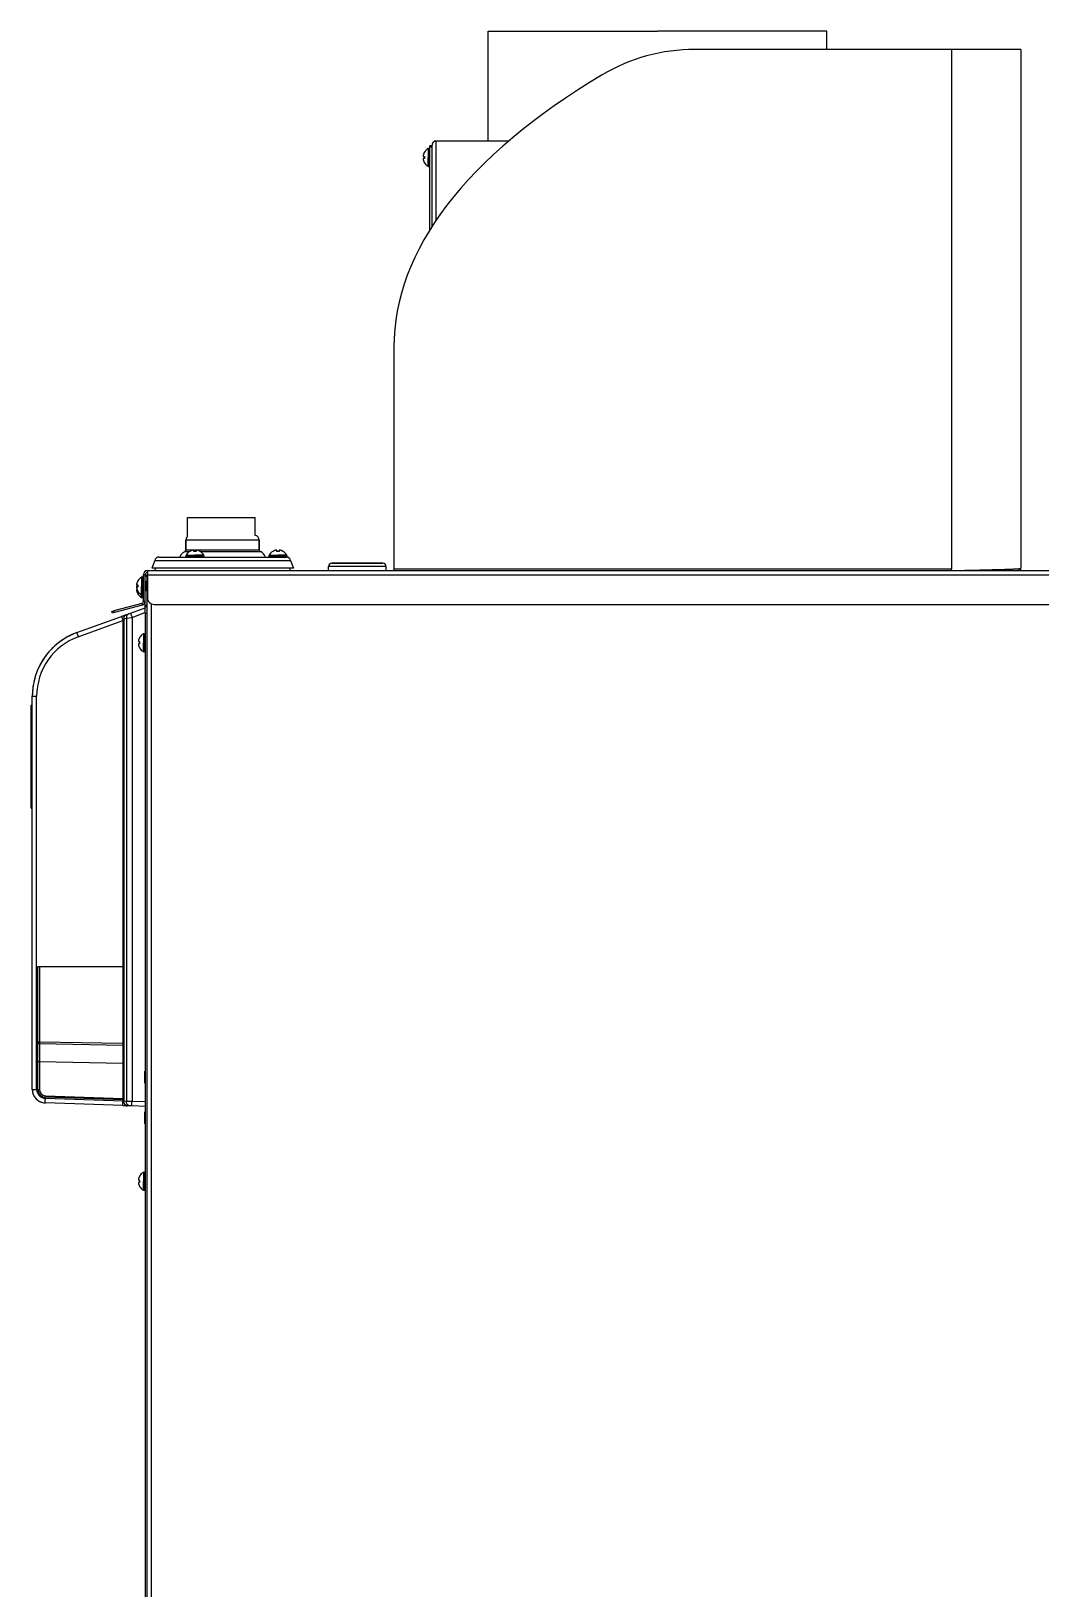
# Model space of a CAD drawing. Header units: millimetres. Extents: x -1584 to 3730, y -1918 to 2655.
# Drawn here: x 1519 to 1966, y 534 to 1224 of the extents above; entities that cross this region are included whole.
import ezdxf

# ---------------------------------------------------------------- set-up
doc = ezdxf.new("R2010")
doc.units = ezdxf.units.MM
doc.header["$LTSCALE"] = 65.395
doc.layers.get('0').update_dxf_attribs({"linetype": 'CONTINUOUS'})
doc.layers.add('ASSI', color=7, linetype='CONTINUOUS')
doc.layers.add('GEOM', color=7, linetype='CONTINUOUS')

msp = doc.modelspace()

# ---------------------------------------------------------------- linework, layer by layer
at = {"linetype": 'Continuous'}
for p, q in [((1692.58, 1168.65), (1693.13, 1168.65)), ((1693.13, 1167.65), (1692.58, 1167.65)), ((1693.1, 1170.45), (1693.13, 1170.45)), ((1693.13, 1165.85), (1693.1, 1165.85)), ((1618.13, 1000.58), (1618.13, 1008.55)), ((1589.18, 993.49), (1589.18, 993.53)), ((1590.98, 993.49), (1590.98, 994.05)), ((1591.98, 994.05), (1591.98, 993.49)), ((1593.78, 993.53), (1593.78, 993.49)), ((1625.93, 993.49), (1625.93, 993.53)), ((1627.73, 993.49), (1627.73, 994.05)), ((1628.73, 994.05), (1628.73, 993.49)), ((1630.53, 993.53), (1630.53, 993.49)), ((1566.15, 980.5), (1566.18, 980.5)), ((1565.63, 978.7), (1566.18, 978.7)), ((1566.18, 977.7), (1565.63, 977.7)), ((1565.85, 976.55), (1565.63, 976.55)), ((1566.18, 975.9), (1566.15, 975.9)), ((1566.18, 974.75), (1566.15, 974.75)), ((1566.43, 953.55), (1566.98, 953.55)), ((1566.95, 955.35), (1566.98, 955.35)), ((1566.98, 952.55), (1566.43, 952.55)), ((1566.98, 950.75), (1566.95, 950.75)), ((1569.28, 763.09), (1569.43, 763.18)), ((1569.28, 757.89), (1569.28, 763.09)), ((1569.28, 757.89), (1569.43, 757.8)), ((1569.28, 745.09), (1569.43, 745.18)), ((1569.28, 739.89), (1569.28, 745.09)), ((1569.28, 739.89), (1569.43, 739.8)), ((1566.43, 714.85), (1566.98, 714.85)), ((1566.98, 713.85), (1566.43, 713.85)), ((1566.95, 716.65), (1566.98, 716.65)), ((1566.98, 712.05), (1566.95, 712.05))]:
    msp.add_line(p, q, dxfattribs=at)
for centre, radius, start, end in [((1694.55, 1168.9), 1.98, 174.86274, 175.71439), ((1694.54, 1168.9), 1.97, 175.71404, 176.97664), ((1694.53, 1168.9), 1.96, 176.97715, 178.00366), ((1694.52, 1168.9), 1.95, 178.00369, 179.07382), ((1694.52, 1168.9), 1.95, 179.07411, 180.19949), ((1694.52, 1168.9), 1.95, 180.19954, 181.15407), ((1694.52, 1168.9), 1.95, 181.15446, 182.37669), ((1694.53, 1168.9), 1.96, 182.37652, 183.21587), ((1694.54, 1168.9), 1.97, 183.21665, 184.6016), ((1694.55, 1168.9), 1.98, 184.6009, 185.25576), ((1694.55, 1167.4), 1.98, 174.74422, 175.39912), ((1694.54, 1167.4), 1.97, 175.39843, 176.78331), ((1694.53, 1167.4), 1.96, 176.78409, 177.62352), ((1694.52, 1167.4), 1.96, 177.62337, 178.84548), ((1694.52, 1167.4), 1.95, 178.84587, 179.80052), ((1694.52, 1167.4), 1.95, 179.80058, 180.92582), ((1694.52, 1167.4), 1.95, 180.92611, 181.99638), ((1694.53, 1167.4), 1.96, 181.99641, 183.02279), ((1694.54, 1167.4), 1.97, 183.0233, 184.28602), ((1694.55, 1167.4), 1.98, 184.28565, 185.13722), ((1697.08, 1168), 4.64, 163.60363, 165.68242), ((1694.57, 1168.9), 2.01, 172.72561, 174.85983), ((1694.57, 1168.9), 2.01, 185.2585, 187.27409), ((1694.57, 1167.4), 2.01, 172.72591, 174.7415), ((1694.57, 1167.4), 2.01, 185.14015, 187.27441), ((1697.08, 1168.3), 4.64, 194.31758, 196.39637), ((1697.11, 1167.99), 4.67, 162.62279, 163.60512), ((1697.11, 1168.31), 4.67, 196.39488, 197.37721), ((1697.12, 1167.99), 4.68, 161.53495, 162.62273), ((1697.12, 1168.31), 4.68, 197.37727, 198.46505), ((1697.14, 1167.98), 4.7, 159.48126, 161.53441), ((1697.15, 1167.98), 4.72, 158.99775, 159.4819), ((1697.16, 1167.98), 4.72, 157.45244, 158.99746), ((1697.17, 1167.97), 4.73, 156.68262, 157.45262), ((1697.17, 1167.97), 4.73, 155.4278, 156.68253), ((1697.17, 1167.97), 4.74, 154.45979, 155.42782), ((1697.18, 1167.97), 4.74, 153.3188, 154.45978), ((1697.18, 1167.97), 4.75, 151.99259, 153.31875), ((1697.18, 1167.97), 4.75, 151.03163, 151.99262), ((1697.19, 1167.96), 4.75, 148.46592, 151.0313), ((1696.89, 1168.15), 3.79, 172.40134, 179.99114), ((1696.89, 1168.15), 3.79, 180.00886, 187.59866), ((1697.14, 1168.32), 4.7, 198.46559, 200.51874), ((1697.15, 1168.32), 4.72, 200.5181, 201.00225), ((1697.16, 1168.32), 4.72, 201.00254, 202.54756), ((1697.17, 1168.33), 4.73, 202.54738, 203.31738), ((1697.17, 1168.33), 4.73, 203.31747, 204.5722), ((1697.17, 1168.33), 4.74, 204.57218, 205.5402), ((1697.18, 1168.33), 4.74, 205.54022, 206.6812), ((1697.18, 1168.33), 4.75, 206.68125, 208.00741), ((1697.18, 1168.33), 4.75, 208.00738, 208.96837), ((1697.19, 1168.34), 4.75, 208.9687, 211.53408), ((1591.67, 989.44), 4.75, 118.9687, 121.53408), ((1591.66, 989.45), 4.75, 118.00738, 118.96837), ((1591.66, 989.45), 4.75, 116.68125, 118.00741), ((1591.66, 989.45), 4.74, 115.54022, 116.6812), ((1591.66, 989.46), 4.74, 114.57218, 115.5402), ((1591.66, 989.46), 4.73, 113.31747, 114.5722), ((1591.66, 989.46), 4.73, 112.54738, 113.31738), ((1591.65, 989.47), 4.72, 111.00254, 112.54756), ((1591.65, 989.48), 4.72, 110.5181, 111.00225), ((1591.65, 989.49), 4.7, 108.46559, 110.51874), ((1591.64, 989.51), 4.68, 107.37727, 108.46505), ((1591.64, 989.52), 4.67, 106.39488, 107.37721), ((1591.63, 989.55), 4.64, 104.31758, 106.39637), ((1590.73, 992.06), 2.01, 95.14015, 97.27441), ((1590.73, 992.08), 1.98, 94.28565, 95.13722), ((1590.73, 992.09), 1.97, 93.0233, 94.28602), ((1590.73, 992.1), 1.96, 91.99641, 93.02279), ((1590.73, 992.11), 1.95, 90.92611, 91.99638), ((1590.73, 992.11), 1.95, 89.80058, 90.92582), ((1590.73, 992.11), 1.95, 88.84587, 89.80052), ((1590.73, 992.11), 1.96, 87.62337, 88.84548), ((1590.73, 992.1), 1.96, 86.78409, 87.62352), ((1590.73, 992.09), 1.97, 85.39843, 86.78331), ((1590.73, 992.08), 1.98, 84.74422, 85.39912), ((1590.73, 992.06), 2.01, 82.72591, 84.7415), ((1591.48, 989.74), 3.79, 90.00886, 97.59866), ((1591.48, 989.74), 3.79, 82.40134, 89.99114), ((1592.23, 992.06), 2.01, 95.2585, 97.27409), ((1592.23, 992.08), 1.98, 94.6009, 95.25576), ((1592.23, 992.09), 1.97, 93.21665, 94.6016), ((1592.23, 992.1), 1.96, 92.37652, 93.21587), ((1592.23, 992.11), 1.95, 91.15446, 92.37669), ((1592.23, 992.11), 1.95, 90.19954, 91.15407), ((1592.23, 992.11), 1.95, 89.07411, 90.19949), ((1592.23, 992.11), 1.95, 88.00369, 89.07382), ((1592.23, 992.1), 1.96, 86.97715, 88.00366), ((1592.23, 992.09), 1.97, 85.71404, 86.97664), ((1592.23, 992.08), 1.98, 84.86274, 85.71439), ((1592.23, 992.06), 2.01, 82.72561, 84.85983), ((1591.33, 989.55), 4.64, 73.60363, 75.68242), ((1591.32, 989.52), 4.67, 72.62279, 73.60512), ((1591.32, 989.51), 4.68, 71.53495, 72.62273), ((1591.31, 989.49), 4.7, 69.48126, 71.53441), ((1591.31, 989.48), 4.72, 68.99775, 69.4819), ((1591.31, 989.47), 4.72, 67.45244, 68.99746), ((1591.3, 989.46), 4.73, 66.68262, 67.45262), ((1591.3, 989.46), 4.73, 65.4278, 66.68253), ((1591.3, 989.46), 4.74, 64.45979, 65.42782), ((1591.3, 989.45), 4.74, 63.3188, 64.45978), ((1591.3, 989.45), 4.75, 61.99259, 63.31875), ((1591.3, 989.45), 4.75, 61.03163, 61.99262), ((1591.29, 989.44), 4.75, 58.46592, 61.0313), ((1628.42, 989.44), 4.75, 118.9687, 121.53408), ((1628.41, 989.45), 4.75, 118.00738, 118.96837), ((1628.41, 989.45), 4.75, 116.68125, 118.00741), ((1628.41, 989.45), 4.74, 115.54022, 116.6812), ((1628.41, 989.46), 4.74, 114.57218, 115.5402), ((1628.41, 989.46), 4.73, 113.31747, 114.5722), ((1628.41, 989.46), 4.73, 112.54738, 113.31738), ((1628.4, 989.47), 4.72, 111.00254, 112.54756), ((1628.4, 989.48), 4.72, 110.5181, 111.00225), ((1628.4, 989.49), 4.7, 108.46559, 110.51874), ((1628.39, 989.51), 4.68, 107.37727, 108.46505), ((1628.39, 989.52), 4.67, 106.39488, 107.37721), ((1628.38, 989.55), 4.64, 104.31758, 106.39637), ((1627.48, 992.06), 2.01, 95.14015, 97.27441), ((1627.48, 992.08), 1.98, 94.28565, 95.13722), ((1627.48, 992.09), 1.97, 93.0233, 94.28602), ((1627.48, 992.1), 1.96, 91.99641, 93.02279), ((1627.48, 992.11), 1.95, 90.92611, 91.99638), ((1627.48, 992.11), 1.95, 89.80058, 90.92582), ((1627.48, 992.11), 1.95, 88.84587, 89.80052), ((1627.48, 992.11), 1.96, 87.62337, 88.84548), ((1627.48, 992.1), 1.96, 86.78409, 87.62352), ((1627.48, 992.09), 1.97, 85.39843, 86.78331), ((1627.48, 992.08), 1.98, 84.74422, 85.39912), ((1627.48, 992.06), 2.01, 82.72591, 84.7415), ((1628.23, 989.74), 3.79, 90.00886, 97.59866), ((1628.23, 989.74), 3.79, 82.40134, 89.99114), ((1628.98, 992.06), 2.01, 95.2585, 97.27409), ((1628.98, 992.08), 1.98, 94.6009, 95.25576), ((1628.98, 992.09), 1.97, 93.21665, 94.6016), ((1628.98, 992.1), 1.96, 92.37652, 93.21587), ((1628.98, 992.11), 1.95, 91.15446, 92.37669), ((1628.98, 992.11), 1.95, 90.19954, 91.15407), ((1628.98, 992.11), 1.95, 89.07411, 90.19949), ((1628.98, 992.11), 1.95, 88.00369, 89.07382), ((1628.98, 992.1), 1.96, 86.97715, 88.00366), ((1628.98, 992.09), 1.97, 85.71404, 86.97664), ((1628.98, 992.08), 1.98, 84.86274, 85.71439), ((1628.98, 992.06), 2.01, 82.72561, 84.85983), ((1628.08, 989.55), 4.64, 73.60363, 75.68242), ((1628.07, 989.52), 4.67, 72.62279, 73.60512), ((1628.07, 989.51), 4.68, 71.53495, 72.62273), ((1628.06, 989.49), 4.7, 69.48126, 71.53441), ((1628.06, 989.48), 4.72, 68.99775, 69.4819), ((1628.06, 989.47), 4.72, 67.45244, 68.99746), ((1628.05, 989.46), 4.73, 66.68262, 67.45262), ((1628.05, 989.46), 4.73, 65.4278, 66.68253), ((1628.05, 989.46), 4.74, 64.45979, 65.42782), ((1628.05, 989.45), 4.74, 63.3188, 64.45978), ((1628.05, 989.45), 4.75, 61.99259, 63.31875), ((1628.05, 989.45), 4.75, 61.03163, 61.99262), ((1628.04, 989.44), 4.75, 58.46592, 61.0313), ((1570.24, 978.01), 4.75, 148.46592, 151.0313), ((1567.6, 978.95), 1.98, 174.86274, 175.71439), ((1567.59, 978.95), 1.97, 175.71404, 176.97664), ((1567.58, 978.95), 1.96, 176.97715, 178.00366), ((1567.57, 978.95), 1.95, 178.00369, 179.07382), ((1567.57, 978.95), 1.95, 179.07411, 180.19949), ((1567.57, 978.95), 1.95, 180.19954, 181.15407), ((1567.57, 978.95), 1.95, 181.15446, 182.37669), ((1567.58, 978.95), 1.96, 182.37652, 183.21587), ((1567.59, 978.95), 1.97, 183.21665, 184.6016), ((1567.6, 978.95), 1.98, 184.6009, 185.25576), ((1567.6, 977.8), 1.98, 174.86274, 175.71439), ((1567.59, 977.8), 1.97, 175.71404, 176.97664), ((1567.58, 977.8), 1.96, 176.97715, 178.00366), ((1567.57, 977.8), 1.95, 178.00369, 179.07382), ((1567.57, 977.8), 1.95, 179.07411, 180.19949), ((1567.57, 977.8), 1.95, 180.19954, 181.15407), ((1567.57, 977.8), 1.95, 181.15446, 182.37669), ((1567.58, 977.8), 1.96, 182.37656, 183.28469), ((1567.59, 977.8), 1.97, 183.28534, 184.60151), ((1567.6, 977.8), 1.98, 184.60081, 185.11545), ((1567.6, 977.45), 1.98, 174.74422, 175.39912), ((1567.59, 977.45), 1.97, 175.39843, 176.78331), ((1567.58, 977.45), 1.96, 176.78409, 177.62352), ((1567.57, 977.45), 1.96, 177.62337, 178.84548), ((1567.57, 977.45), 1.95, 178.84587, 179.80052), ((1567.57, 977.45), 1.95, 179.80058, 180.92582), ((1567.57, 977.45), 1.95, 180.92611, 181.99638), ((1567.58, 977.45), 1.96, 181.99641, 183.02279), ((1567.59, 977.45), 1.97, 183.0233, 184.28602), ((1567.6, 977.45), 1.98, 184.28565, 185.13722), ((1567.6, 976.3), 1.98, 174.74422, 175.39912), ((1567.59, 976.3), 1.97, 175.39843, 176.78331), ((1567.58, 976.3), 1.96, 176.78409, 177.62352), ((1567.57, 976.3), 1.96, 177.62337, 178.84548), ((1567.57, 976.3), 1.95, 178.84587, 179.80052), ((1567.57, 976.3), 1.95, 179.80058, 180.92582), ((1567.57, 976.3), 1.95, 180.92611, 181.99638), ((1567.58, 976.3), 1.96, 181.99641, 183.02279), ((1567.59, 976.3), 1.97, 183.0233, 184.28602), ((1567.6, 976.3), 1.98, 184.28565, 185.13722), ((1570.13, 978.05), 4.64, 163.60363, 165.68242), ((1567.62, 978.95), 2.01, 172.72561, 174.85983), ((1567.62, 978.95), 2.01, 185.2585, 187.27409), ((1570.13, 976.9), 4.64, 163.60363, 165.68242), ((1567.62, 977.8), 2.01, 172.72561, 174.85983), ((1567.62, 977.45), 2.01, 172.72591, 174.7415), ((1567.62, 977.45), 2.01, 185.14015, 187.27441), ((1570.13, 978.35), 4.64, 194.31758, 196.39637), ((1567.62, 976.3), 2.01, 172.72591, 174.7415), ((1567.62, 976.3), 2.01, 185.14015, 187.27441), ((1570.13, 977.2), 4.64, 194.31758, 196.39637), ((1570.16, 978.04), 4.67, 162.62279, 163.60512), ((1570.16, 976.89), 4.67, 162.62279, 163.60512), ((1570.16, 978.36), 4.67, 196.39488, 197.37721), ((1570.16, 977.21), 4.67, 196.39488, 197.37721), ((1570.17, 978.04), 4.68, 161.53495, 162.62273), ((1570.17, 976.89), 4.68, 161.53495, 162.62273), ((1570.17, 978.36), 4.68, 197.37727, 198.46505), ((1570.17, 977.21), 4.68, 197.37727, 198.46505), ((1570.19, 978.03), 4.7, 159.48126, 161.53441), ((1570.19, 976.88), 4.7, 159.48126, 161.53441), ((1570.19, 978.37), 4.7, 198.46559, 200.51874), ((1570.19, 977.22), 4.7, 198.46559, 200.51874), ((1570.2, 978.03), 4.72, 158.99775, 159.4819), ((1570.2, 976.88), 4.72, 158.99775, 159.4819), ((1570.2, 978.37), 4.72, 200.5181, 201.00225), ((1570.2, 977.22), 4.72, 200.5181, 201.00225), ((1570.21, 978.03), 4.72, 157.45244, 158.99746), ((1570.21, 976.88), 4.72, 157.45244, 158.99746), ((1570.21, 978.37), 4.72, 201.00254, 202.54756), ((1570.21, 977.22), 4.72, 201.00254, 202.54756), ((1570.22, 978.02), 4.73, 156.68262, 157.45262), ((1570.21, 976.87), 4.73, 157.29185, 157.45269), ((1570.22, 978.38), 4.73, 202.54738, 203.31738), ((1570.22, 977.23), 4.73, 202.54738, 203.31738), ((1570.22, 978.02), 4.73, 155.4278, 156.68253), ((1570.22, 978.38), 4.73, 203.31747, 204.5722), ((1570.22, 977.23), 4.73, 203.31747, 204.5722), ((1570.22, 978.02), 4.74, 154.45979, 155.42782), ((1570.22, 978.38), 4.74, 204.57218, 205.5402), ((1570.22, 977.23), 4.74, 204.57218, 205.5402), ((1570.23, 978.02), 4.74, 153.3188, 154.45978), ((1570.23, 978.38), 4.74, 205.54022, 206.6812), ((1570.23, 977.23), 4.74, 205.54022, 206.6812), ((1570.23, 978.02), 4.75, 151.99259, 153.31875), ((1570.23, 978.38), 4.75, 206.68125, 208.00741), ((1570.23, 977.23), 4.75, 206.68125, 208.00741), ((1570.23, 978.02), 4.75, 151.03163, 151.99262), ((1570.23, 978.38), 4.75, 208.00738, 208.96837), ((1570.23, 977.23), 4.75, 208.00738, 208.96837), ((1570.24, 978.39), 4.75, 208.9687, 211.53408), ((1570.24, 977.24), 4.75, 208.9687, 211.53408), ((1569.94, 978.2), 3.79, 172.40134, 179.99114), ((1569.94, 978.2), 3.79, 180.00886, 187.59866), ((1568.4, 953.8), 1.98, 174.86274, 175.71439), ((1568.39, 953.8), 1.97, 175.71404, 176.97664), ((1568.38, 953.8), 1.96, 176.97715, 178.00366), ((1568.37, 953.8), 1.95, 178.00369, 179.07382), ((1568.37, 953.8), 1.95, 179.07411, 180.19949), ((1568.37, 953.8), 1.95, 180.19954, 181.15407), ((1568.37, 953.8), 1.95, 181.15446, 182.37669), ((1568.38, 953.8), 1.96, 182.37652, 183.21587), ((1568.39, 953.8), 1.97, 183.21665, 184.6016), ((1568.4, 953.8), 1.98, 184.6009, 185.25576), ((1570.93, 952.9), 4.64, 163.60363, 165.68242), ((1568.42, 953.8), 2.01, 172.72561, 174.85983), ((1568.42, 953.8), 2.01, 185.2585, 187.27409), ((1570.96, 952.89), 4.67, 162.62279, 163.60512), ((1570.97, 952.89), 4.68, 161.53495, 162.62273), ((1570.99, 952.88), 4.7, 159.48126, 161.53441), ((1571, 952.88), 4.72, 158.99775, 159.4819), ((1571.01, 952.88), 4.72, 157.45244, 158.99746), ((1571.02, 952.87), 4.73, 156.68262, 157.45262), ((1571.02, 952.87), 4.73, 155.4278, 156.68253), ((1571.02, 952.87), 4.74, 154.45979, 155.42782), ((1571.03, 952.87), 4.74, 153.3188, 154.45978), ((1571.03, 952.87), 4.75, 151.99259, 153.31875), ((1571.03, 952.87), 4.75, 151.03163, 151.99262), ((1571.04, 952.86), 4.75, 148.46592, 151.0313), ((1570.74, 953.05), 3.79, 172.40134, 179.99114), ((1570.74, 953.05), 3.79, 180.00886, 187.59866), ((1568.4, 952.3), 1.98, 174.74422, 175.39912), ((1568.39, 952.3), 1.97, 175.39843, 176.78331), ((1568.38, 952.3), 1.96, 176.78409, 177.62352), ((1568.37, 952.3), 1.96, 177.62337, 178.84548), ((1568.37, 952.3), 1.95, 178.84587, 179.80052), ((1568.37, 952.3), 1.95, 179.80058, 180.92582), ((1568.37, 952.3), 1.95, 180.92611, 181.99638), ((1568.38, 952.3), 1.96, 181.99641, 183.02279), ((1568.39, 952.3), 1.97, 183.0233, 184.28602), ((1568.4, 952.3), 1.98, 184.28565, 185.13722), ((1568.42, 952.3), 2.01, 172.72591, 174.7415), ((1568.42, 952.3), 2.01, 185.14015, 187.27441), ((1570.93, 953.2), 4.64, 194.31758, 196.39637), ((1570.96, 953.21), 4.67, 196.39488, 197.37721), ((1570.97, 953.21), 4.68, 197.37727, 198.46505), ((1570.99, 953.22), 4.7, 198.46559, 200.51874), ((1571, 953.22), 4.72, 200.5181, 201.00225), ((1571.01, 953.22), 4.72, 201.00254, 202.54756), ((1571.02, 953.23), 4.73, 202.54738, 203.31738), ((1571.02, 953.23), 4.73, 203.31747, 204.5722), ((1571.02, 953.23), 4.74, 204.57218, 205.5402), ((1571.03, 953.23), 4.74, 205.54022, 206.6812), ((1571.03, 953.23), 4.75, 206.68125, 208.00741), ((1571.03, 953.23), 4.75, 208.00738, 208.96837), ((1571.04, 953.24), 4.75, 208.9687, 211.53408), ((1568.4, 715.1), 1.98, 174.86274, 175.71439), ((1568.39, 715.1), 1.97, 175.71404, 176.97664), ((1568.38, 715.1), 1.96, 176.97715, 178.00366), ((1568.37, 715.1), 1.95, 178.00369, 179.07382), ((1568.37, 715.1), 1.95, 179.07411, 180.19949), ((1568.37, 715.1), 1.95, 180.19954, 181.15407), ((1568.37, 715.1), 1.95, 181.15446, 182.37669), ((1568.38, 715.1), 1.96, 182.37652, 183.21587), ((1568.39, 715.1), 1.97, 183.21665, 184.6016), ((1568.4, 715.1), 1.98, 184.6009, 185.25576), ((1568.4, 713.6), 1.98, 174.74422, 175.39912), ((1568.39, 713.6), 1.97, 175.39843, 176.78331), ((1568.38, 713.6), 1.96, 176.78409, 177.62352), ((1568.37, 713.6), 1.96, 177.62337, 178.84548), ((1568.37, 713.6), 1.95, 178.84587, 179.80052), ((1568.37, 713.6), 1.95, 179.80058, 180.92582), ((1568.37, 713.6), 1.95, 180.92611, 181.99638), ((1568.38, 713.6), 1.96, 181.99641, 183.02279), ((1568.39, 713.6), 1.97, 183.0233, 184.28602), ((1568.4, 713.6), 1.98, 184.28565, 185.13722), ((1570.93, 714.2), 4.64, 163.60363, 165.68242), ((1568.42, 715.1), 2.01, 172.72561, 174.85983), ((1568.42, 715.1), 2.01, 185.2585, 187.27409), ((1568.42, 713.6), 2.01, 172.72591, 174.7415), ((1568.42, 713.6), 2.01, 185.14015, 187.27441), ((1570.93, 714.5), 4.64, 194.31758, 196.39637), ((1570.96, 714.19), 4.67, 162.62279, 163.60512), ((1570.96, 714.51), 4.67, 196.39488, 197.37721), ((1570.97, 714.19), 4.68, 161.53495, 162.62273), ((1570.97, 714.51), 4.68, 197.37727, 198.46505), ((1570.99, 714.18), 4.7, 159.48126, 161.53441), ((1570.99, 714.52), 4.7, 198.46559, 200.51874), ((1571, 714.18), 4.72, 158.99775, 159.4819), ((1571, 714.52), 4.72, 200.5181, 201.00225), ((1571.01, 714.18), 4.72, 157.45244, 158.99746), ((1571.01, 714.52), 4.72, 201.00254, 202.54756), ((1571.02, 714.17), 4.73, 156.68262, 157.45262), ((1571.02, 714.53), 4.73, 202.54738, 203.31738), ((1571.02, 714.17), 4.73, 155.4278, 156.68253), ((1571.02, 714.53), 4.73, 203.31747, 204.5722), ((1571.02, 714.17), 4.74, 154.45979, 155.42782), ((1571.02, 714.53), 4.74, 204.57218, 205.5402), ((1571.03, 714.17), 4.74, 153.3188, 154.45978), ((1571.03, 714.53), 4.74, 205.54022, 206.6812), ((1571.03, 714.17), 4.75, 151.99259, 153.31875), ((1571.03, 714.53), 4.75, 206.68125, 208.00741), ((1571.03, 714.17), 4.75, 151.03163, 151.99262), ((1571.03, 714.53), 4.75, 208.00738, 208.96837), ((1571.04, 714.16), 4.75, 148.46592, 151.0313), ((1571.04, 714.54), 4.75, 208.9687, 211.53408), ((1570.74, 714.35), 3.79, 172.40134, 179.99114), ((1570.74, 714.35), 3.79, 180.00886, 187.59866)]:
    msp.add_arc(centre, radius, start, end, dxfattribs=at)
at = {"layer": 'ASSI', "linetype": 'Continuous'}
for p, q in [((1721.38, 1224.15), (1721.98, 1224.15)), ((1721.38, 1175.55), (1721.38, 1224.15)), ((1721.98, 1224.15), (1796.38, 1224.15)), ((1870.78, 1224.15), (1796.38, 1224.15)), ((1871.38, 1224.15), (1870.78, 1224.15)), ((1871.38, 1216.05), (1871.38, 1224.15)), ((1694.78, 1172.1), (1694.78, 1168.15)), ((1694.78, 1164.2), (1694.78, 1168.15)), ((1694.98, 1172.15), (1695.18, 1172.15)), ((1694.98, 1172.15), (1694.98, 1168.15)), ((1694.98, 1164.15), (1694.98, 1168.15)), ((1695.18, 1172.15), (1695.18, 1168.15)), ((1695.18, 1164.15), (1695.18, 1168.15)), ((1694.98, 1164.15), (1695.18, 1164.15)), ((1588.13, 1000.04), (1588.13, 1008.55)), ((1588.13, 1008.55), (1589.13, 1008.55)), ((1588.13, 1000.04), (1588.13, 1008.55)), ((1589.13, 1008.55), (1617.13, 1008.55)), ((1617.13, 1008.55), (1618.13, 1008.55)), ((1618.13, 1000.58), (1618.13, 1008.55)), ((1588.13, 998.55), (1587.48, 998.55)), ((1603.73, 998.55), (1588.13, 998.55)), ((1619.98, 998.55), (1603.73, 998.55)), ((1573.64, 989.47), (1572.34, 986.05)), ((1573.64, 989.47), (1575.28, 989.47)), ((1575.28, 989.47), (1575.38, 989.47)), ((1575.38, 989.47), (1583.58, 989.47)), ((1575.43, 991.05), (1583.73, 991.05)), ((1575.5, 991.05), (1583.73, 991.05)), ((1583.58, 989.47), (1585.73, 989.47)), ((1583.73, 991.05), (1587.88, 991.05)), ((1583.73, 991.05), (1587.88, 991.05)), ((1585.73, 989.47), (1603.73, 989.47)), ((1587.48, 991.65), (1587.48, 991.45)), ((1587.48, 991.65), (1591.48, 991.65)), ((1587.48, 991.45), (1591.48, 991.45)), ((1587.53, 991.85), (1591.48, 991.85)), ((1587.88, 991.05), (1587.91, 991.05)), ((1587.88, 991.05), (1587.91, 991.05)), ((1587.91, 991.05), (1589.28, 991.05)), ((1587.91, 991.05), (1589.28, 991.05)), ((1589.28, 991.05), (1589.38, 991.05)), ((1589.28, 991.05), (1589.38, 991.05)), ((1589.38, 991.05), (1591.48, 991.05)), ((1589.38, 991.05), (1591.48, 991.05)), ((1595.43, 991.85), (1591.48, 991.85)), ((1595.48, 991.65), (1591.48, 991.65)), ((1595.48, 991.45), (1591.48, 991.45)), ((1591.48, 991.05), (1593.56, 991.05)), ((1591.48, 991.05), (1593.58, 991.05)), ((1593.56, 991.05), (1593.58, 991.05)), ((1593.58, 991.05), (1593.68, 991.05)), ((1593.58, 991.05), (1593.68, 991.05)), ((1593.68, 991.05), (1595.05, 991.05)), ((1593.68, 991.05), (1595.05, 991.05)), ((1595.05, 991.05), (1595.08, 991.05)), ((1595.05, 991.05), (1595.08, 991.05)), ((1595.08, 991.05), (1603.73, 991.05)), ((1595.08, 991.05), (1603.73, 991.05)), ((1595.48, 991.65), (1595.48, 991.45)), ((1603.73, 991.05), (1623.73, 991.05)), ((1603.73, 991.05), (1624.63, 991.05)), ((1603.73, 989.47), (1621.73, 989.47)), ((1621.73, 989.47), (1623.88, 989.47)), ((1623.73, 991.05), (1624.55, 991.05)), ((1623.88, 989.47), (1632.08, 989.47)), ((1624.23, 991.65), (1624.23, 991.45)), ((1624.23, 991.65), (1628.23, 991.65)), ((1624.23, 991.45), (1628.23, 991.45)), ((1624.28, 991.85), (1628.23, 991.85)), ((1624.55, 991.05), (1624.63, 991.05)), ((1624.63, 991.05), (1624.66, 991.05)), ((1624.63, 991.05), (1624.66, 991.05)), ((1624.66, 991.05), (1626.03, 991.05)), ((1624.66, 991.05), (1628.23, 991.05)), ((1626.03, 991.05), (1626.13, 991.05)), ((1626.13, 991.05), (1626.23, 991.05)), ((1626.23, 991.05), (1628.23, 991.05)), ((1632.18, 991.85), (1628.23, 991.85)), ((1632.23, 991.65), (1628.23, 991.65)), ((1632.23, 991.45), (1628.23, 991.45)), ((1628.23, 991.05), (1630.33, 991.05)), ((1628.23, 991.05), (1631.79, 991.05)), ((1630.33, 991.05), (1630.43, 991.05)), ((1630.43, 991.05), (1631.79, 991.05)), ((1631.79, 991.05), (1631.8, 991.05)), ((1631.79, 991.05), (1631.8, 991.05)), ((1631.8, 991.05), (1631.96, 991.05)), ((1631.8, 991.05), (1631.83, 991.05)), ((1631.83, 991.05), (1631.9, 991.05)), ((1631.9, 991.05), (1632.03, 991.05)), ((1632.08, 989.47), (1632.18, 989.47)), ((1632.18, 989.47), (1633.82, 989.47)), ((1632.23, 991.65), (1632.23, 991.45)), ((1633.82, 989.47), (1635.12, 986.05)), ((1567.83, 982.15), (1567.83, 978.2)), ((1568.03, 982.2), (1568.23, 982.2)), ((1568.03, 982.2), (1568.03, 978.2)), ((1568.23, 982.2), (1568.23, 978.2)), ((1650.68, 985.05), (1650.68, 986.8)), ((1676.18, 985.05), (1676.18, 986.8)), ((1947.18, 985.45), (1944.68, 985.45)), ((1947.18, 985.52), (1947.18, 985.45)), ((1567.83, 974.25), (1567.83, 978.2)), ((1567.83, 973.1), (1567.83, 974.25)), ((1568.03, 974.2), (1568.03, 978.2)), ((1568.03, 973.05), (1568.03, 974.2)), ((1568.03, 974.2), (1568.23, 974.2)), ((1568.23, 974.2), (1568.23, 978.2)), ((1568.23, 973.05), (1568.23, 974.2)), ((1569.43, 979.8), (1569.54, 979.8)), ((1569.43, 976.6), (1569.54, 976.6)), ((1570.22, 979.8), (1570.23, 979.8)), ((1570.22, 976.6), (1570.23, 976.6)), ((1568.03, 973.05), (1568.23, 973.05)), ((1568.63, 957), (1568.63, 953.05)), ((1568.63, 949.1), (1568.63, 953.05)), ((1568.83, 957.05), (1569.03, 957.05)), ((1568.83, 957.05), (1568.83, 953.05)), ((1568.83, 949.05), (1568.83, 953.05)), ((1569.03, 957.05), (1569.03, 953.05)), ((1569.03, 949.05), (1569.03, 953.05)), ((1568.83, 949.05), (1569.03, 949.05)), ((1568.63, 718.3), (1568.63, 714.35)), ((1568.83, 718.35), (1569.03, 718.35)), ((1568.83, 718.35), (1568.83, 714.35)), ((1569.03, 718.35), (1569.03, 714.35)), ((1568.63, 710.4), (1568.63, 714.35)), ((1568.83, 710.35), (1568.83, 714.35)), ((1569.03, 710.35), (1569.03, 714.35)), ((1568.83, 710.35), (1569.03, 710.35))]:
    msp.add_line(p, q, dxfattribs=at)
for centre, radius, start, end in [((1697.2, 1167.95), 4.8, 120.30118, 148.4026), ((1697.2, 1167.95), 4.8, 148.4026, 148.54207), ((1694.98, 1171.75), 0.4, 90, 120.30118), ((1695.18, 1171.75), 0.4, 0, 90), ((1697.2, 1168.35), 4.8, 211.45793, 211.5974), ((1697.2, 1168.35), 4.8, 211.5974, 239.69882), ((1694.98, 1164.55), 0.4, 239.69882, 270), ((1695.18, 1164.55), 0.4, 270, 360), ((1589.53, 998.55), 2.05, 133.24873, 180), ((1617.93, 998.55), 2.05, 0, 84.3458), ((1575.43, 989.25), 1.8, 90, 173.00567), ((1588.73, 989.55), 4.25, 158.82489, 159.29674), ((1588.73, 989.55), 4.25, 155.55509, 158.82489), ((1588.73, 989.55), 4.25, 148.56994, 155.55509), ((1588.73, 989.55), 4.25, 144.78438, 148.56994), ((1588.73, 989.55), 4.25, 138.1851, 144.78438), ((1588.73, 989.55), 4.25, 134.39954, 138.1851), ((1588.73, 989.55), 4.25, 127.41438, 134.39954), ((1588.73, 989.55), 4.25, 124.14459, 127.41438), ((1588.73, 989.55), 4.25, 113.95008, 124.14459), ((1587.88, 991.65), 0.4, 149.69882, 180), ((1587.88, 991.45), 0.4, 180, 270), ((1591.68, 989.43), 4.8, 121.5974, 149.69882), ((1591.68, 989.43), 4.8, 121.45793, 121.5974), ((1591.28, 989.43), 4.8, 58.4026, 58.54207), ((1591.28, 989.43), 4.8, 30.30118, 58.4026), ((1595.08, 991.45), 0.4, 270, 360), ((1595.08, 991.65), 0.4, 0, 30.30118), ((1618.73, 989.55), 4.25, 20.70326, 66.04992), ((1618.73, 989.55), 4.25, 20.70326, 66.04992), ((1624.63, 991.65), 0.4, 149.69882, 180), ((1624.63, 991.45), 0.4, 180, 270), ((1628.43, 989.43), 4.8, 121.5974, 149.69882), ((1628.43, 989.43), 4.8, 121.45793, 121.5974), ((1628.03, 989.43), 4.8, 58.4026, 58.54207), ((1628.03, 989.43), 4.8, 30.30118, 58.4026), ((1631.83, 991.45), 0.4, 270, 292.5), ((1631.83, 991.45), 0.4, 292.5, 360), ((1632.03, 989.25), 1.8, 6.99433, 90), ((1631.83, 991.65), 0.4, 0, 30.30118), ((1570.25, 978), 4.8, 120.30118, 148.4026), ((1570.25, 978), 4.8, 148.4026, 148.54207), ((1568.03, 981.8), 0.4, 90, 120.30118), ((1568.23, 981.8), 0.4, 0, 90), ((1939.58, 985.45), 0.4, 199.26972, 270), ((1946.78, 985.45), 0.4, 270, 360), ((1570.25, 978.4), 4.8, 211.45793, 211.5974), ((1570.25, 978.4), 4.8, 211.5974, 239.69882), ((1570.25, 977.25), 4.8, 211.45793, 211.5974), ((1570.25, 977.25), 4.8, 211.5974, 239.69882), ((1568.03, 974.6), 0.4, 239.69882, 270), ((1568.23, 974.6), 0.4, 270, 360), ((1568.03, 973.45), 0.4, 239.69882, 270), ((1568.23, 973.45), 0.4, 270, 360), ((1571.25, 977.25), 4.8, 236.14656, 236.77524), ((1571.05, 952.85), 4.8, 120.30118, 148.4026), ((1571.05, 952.85), 4.8, 148.4026, 148.54207), ((1568.83, 956.65), 0.4, 90, 120.30118), ((1569.03, 956.65), 0.4, 0, 90), ((1571.05, 953.25), 4.8, 211.45793, 211.5974), ((1571.05, 953.25), 4.8, 211.5974, 239.69882), ((1568.83, 949.45), 0.4, 239.69882, 270), ((1569.03, 949.45), 0.4, 270, 360), ((1571.05, 714.15), 4.8, 120.30118, 148.4026), ((1568.83, 717.95), 0.4, 90, 120.30118), ((1569.03, 717.95), 0.4, 0, 90), ((1571.05, 714.15), 4.8, 148.4026, 148.54207), ((1571.05, 714.55), 4.8, 211.45793, 211.5974), ((1571.05, 714.55), 4.8, 211.5974, 239.69882), ((1568.83, 710.75), 0.4, 239.69882, 270), ((1569.03, 710.75), 0.4, 270, 360)]:
    msp.add_arc(centre, radius, start, end, dxfattribs=at)
at = {"layer": 'GEOM', "linetype": 'Continuous'}
for p, q in [((1926.58, 1216.05), (1812.84, 1216.05)), ((1956.58, 1216.05), (1926.58, 1216.05)), ((1926.58, 1216.05), (1926.58, 985.85)), ((1957.38, 1216.05), (1956.58, 1216.05)), ((1957.38, 1216.05), (1957.38, 986.05)), ((1697.11, 1175.02), (1697.12, 1175.01)), ((1697.38, 1175.55), (1697.38, 1175.5)), ((1697.38, 1175.55), (1730.61, 1175.55)), ((1697.38, 1175.55), (1698.38, 1175.55)), ((1697.38, 1175.5), (1697.38, 1175.24)), ((1697.38, 1175.5), (1698.38, 1175.5)), ((1697.38, 1175.24), (1697.38, 1175.21)), ((1698.38, 1175.55), (1730.61, 1175.55)), ((1698.38, 1175.5), (1730.55, 1175.5)), ((1698.38, 1174.74), (1698.38, 1175.5)), ((1698.38, 1140.4), (1698.38, 1174.74)), ((1696.58, 1173.35), (1695.58, 1173.35)), ((1696.58, 1173.35), (1695.58, 1173.35)), ((1695.58, 1172.79), (1695.58, 1173.35)), ((1696.58, 1172.79), (1695.58, 1172.79)), ((1695.58, 1136.08), (1695.58, 1172.79)), ((1696.58, 1173.75), (1696.58, 1173.68)), ((1696.58, 1173.35), (1696.58, 1173.68)), ((1696.58, 1172.79), (1696.58, 1173.35)), ((1696.58, 1137.67), (1696.58, 1172.79)), ((1679.58, 1084.05), (1679.58, 985.85)), ((1587.48, 998.55), (1587.48, 994.17)), ((1587.48, 994.17), (1587.48, 998.55)), ((1619.98, 998.55), (1619.98, 994.17)), ((1619.98, 994.17), (1619.98, 998.55)), ((1587, 993.43), (1589.04, 993.43)), ((1587.48, 994.17), (1588.13, 994.17)), ((1588.13, 994.17), (1619.98, 994.17)), ((1593.92, 993.43), (1620.46, 993.43)), ((1663.43, 988.3), (1652.18, 988.3)), ((1652.18, 988.3), (1663.43, 988.3)), ((1674.65, 988.3), (1663.43, 988.3)), ((1663.43, 988.3), (1674.65, 988.3)), ((1674.68, 988.3), (1674.65, 988.3)), ((1674.65, 988.3), (1674.68, 988.3)), ((1568.63, 983.25), (1569.43, 983.25)), ((1568.63, 981.8), (1568.63, 983.25)), ((1568.63, 981.77), (1568.63, 981.8)), ((1568.63, 980.45), (1568.63, 981.77)), ((1568.63, 980.4), (1568.63, 980.45)), ((1569.43, 980.45), (1569.43, 983.25)), ((1570.23, 983.05), (1569.43, 983.05)), ((1570.23, 982.42), (1569.43, 982.42)), ((1569.43, 978.2), (1569.43, 980.45)), ((1570.23, 983.05), (1570.23, 982.42)), ((1570.23, 982.35), (1570.23, 982.42)), ((1570.23, 982.35), (1570.23, -137.15)), ((1570.23, 982.35), (1570.43, 982.35)), ((1570.43, 985.05), (2246.87, 985.05)), ((1570.43, 985.05), (1570.43, 984.26)), ((1570.43, 985.05), (2246.87, 985.05)), ((1570.43, 984.26), (1570.43, 984.25)), ((1570.43, 984.25), (1570.43, 983.16)), ((1570.43, 983.16), (1570.43, 973.05)), ((1570.43, 983.16), (2331.63, 983.16)), ((1573.41, 986.05), (1572.34, 986.05)), ((1603.73, 986.05), (1573.41, 986.05)), ((1634.05, 986.05), (1603.73, 986.05)), ((1635.12, 986.05), (1634.05, 986.05)), ((1663.43, 986.8), (1650.68, 986.8)), ((1676.18, 986.8), (1663.43, 986.8)), ((1679.58, 985.85), (1679.58, 985.05)), ((1679.58, 985.85), (1926.58, 985.85)), ((1926.58, 985.05), (1926.58, 985.85)), ((1956.58, 985.05), (1956.58, 985.91)), ((1957.38, 985.05), (1957.38, 986.05)), ((1568.63, 978.2), (1568.63, 980.4)), ((1568.63, 976), (1568.63, 978.2)), ((1568.63, 975.95), (1568.63, 976)), ((1568.63, 974.63), (1568.63, 975.95)), ((1568.63, 974.6), (1568.63, 974.63)), ((1568.63, 971.43), (1568.63, 974.6)), ((1569.43, 979.8), (1569.54, 979.8)), ((1569.43, 976.6), (1569.43, 978.2)), ((1569.43, 976.6), (1569.54, 976.6)), ((1569.43, 975.95), (1569.43, 976.6)), ((1569.43, 971.43), (1569.43, 975.95)), ((1569.83, 980.3), (1569.54, 979.8)), ((1569.54, 979.8), (1569.83, 980.3)), ((1569.54, 979.8), (1569.54, 976.6)), ((1569.83, 976.1), (1569.54, 976.6)), ((1569.54, 976.6), (1569.83, 976.1)), ((1569.93, 980.3), (1569.83, 980.3)), ((1569.83, 980.3), (1569.93, 980.3)), ((1569.83, 976.1), (1569.83, 980.3)), ((1569.93, 976.1), (1569.83, 976.1)), ((1569.83, 976.1), (1569.93, 976.1)), ((1570.2, 979.83), (1569.93, 980.3)), ((1569.93, 980.3), (1570.2, 979.83)), ((1569.93, 976.1), (1569.93, 980.3)), ((1570.2, 976.57), (1569.93, 976.1)), ((1569.93, 976.1), (1570.2, 976.57)), ((1570.22, 979.8), (1570.2, 979.83)), ((1570.2, 979.83), (1570.22, 979.8)), ((1570.22, 976.6), (1570.2, 976.57)), ((1570.2, 976.57), (1570.22, 976.6)), ((1570.22, 979.8), (1570.23, 979.8)), ((1570.22, 979.8), (1570.22, 976.6)), ((1570.22, 976.6), (1570.23, 976.6)), ((1554.73, 966.94), (1555.58, 967.17)), ((1554.94, 966.17), (1554.73, 966.94)), ((1554.94, 966.17), (1554.73, 966.94)), ((1567.89, 970.47), (1555.58, 967.17)), ((1555.79, 966.4), (1555.58, 967.17)), ((1568.1, 969.69), (1555.79, 966.4)), ((1562.98, 966.2), (1569.43, 968.55)), ((1562.98, 966.2), (1569.43, 968.55)), ((1567.89, 970.47), (1568.1, 969.69)), ((1568.63, 971.43), (1569.43, 971.43)), ((1569.43, 969.68), (1569.43, 971.43)), ((1569.43, 969.05), (1569.43, 969.68)), ((1569.43, 969.68), (1570.23, 969.68)), ((1570.23, 969.05), (1569.43, 969.05)), ((1569.43, 966.05), (1569.43, 969.05)), ((1572.03, 970.4), (1572.03, -137.15)), ((1573.43, 970.05), (2328.63, 970.05)), ((1539.17, 957.54), (1558.98, 964.75)), ((1539.17, 957.54), (1558.98, 964.75)), ((1539.78, 955.66), (1559.6, 962.87)), ((1555.79, 966.4), (1554.94, 966.17)), ((1558.98, 964.75), (1561.06, 965.5)), ((1561.06, 965.5), (1558.98, 964.75)), ((1559.6, 962.87), (1559.6, 809.62)), ((1560.01, 963.62), (1561.1, 964.02)), ((1560.01, 963.62), (1560.01, 749.82)), ((1561.06, 965.5), (1562.15, 965.9)), ((1561.1, 964.02), (1563.6, 964.32)), ((1561.1, 964.02), (1561.1, 749.78)), ((1562.15, 965.9), (1562.98, 966.2)), ((1563.6, 964.32), (1569.3, 966.4)), ((1563.6, 964.32), (1563.6, 749.75)), ((1569.3, 966.4), (1569.43, 966.45)), ((1569.43, 966.05), (1569.43, 403.05)), ((1570.23, 966.05), (1569.43, 966.05)), ((1519.43, 925.33), (1518.93, 925.33)), ((1518.93, 921.79), (1518.93, 925.33)), ((1519.43, 755.09), (1519.43, 929.35)), ((1519.43, 929.35), (1521.36, 929.35)), ((1519.43, 755.09), (1519.43, 929.34)), ((1521.36, 755.09), (1521.36, 929.35)), ((1518.93, 921.59), (1518.93, 921.79)), ((1518.93, 910.69), (1518.93, 921.59)), ((1518.93, 910.63), (1518.93, 910.69)), ((1518.93, 910.49), (1518.93, 910.63)), ((1518.93, 909.84), (1518.93, 910.49)), ((1518.93, 909.61), (1518.93, 909.84)), ((1518.93, 909.22), (1518.93, 909.61)), ((1518.93, 908.84), (1518.93, 909.22)), ((1518.93, 908.54), (1518.93, 908.84)), ((1518.93, 907.44), (1518.93, 908.54)), ((1518.93, 907.02), (1518.93, 907.44)), ((1518.93, 906.92), (1518.93, 907.02)), ((1518.93, 906.45), (1518.93, 906.92)), ((1518.93, 906.41), (1518.93, 906.45)), ((1518.93, 906.29), (1518.93, 906.41)), ((1518.93, 906.03), (1518.93, 906.29)), ((1518.93, 904.37), (1518.93, 906.03)), ((1518.93, 902.65), (1518.93, 904.37)), ((1518.93, 902.55), (1518.93, 902.65)), ((1518.93, 902.45), (1518.93, 902.55)), ((1518.93, 902.55), (1519.43, 902.55)), ((1518.93, 900.73), (1518.93, 902.45)), ((1518.93, 899.07), (1518.93, 900.73)), ((1518.93, 898.81), (1518.93, 899.07)), ((1518.93, 898.69), (1518.93, 898.81)), ((1518.93, 898.65), (1518.93, 898.69)), ((1518.93, 898.08), (1518.93, 898.65)), ((1518.93, 897.65), (1518.93, 898.08)), ((1518.93, 896.56), (1518.93, 897.65)), ((1518.93, 896.26), (1518.93, 896.56)), ((1518.93, 895.88), (1518.93, 896.26)), ((1518.93, 895.48), (1518.93, 895.88)), ((1518.93, 895.26), (1518.93, 895.48)), ((1518.93, 894.61), (1518.93, 895.26)), ((1518.93, 894.47), (1518.93, 894.61)), ((1518.93, 894.39), (1518.93, 894.47)), ((1518.93, 883.51), (1518.93, 894.39)), ((1518.93, 883.29), (1518.93, 883.51)), ((1518.93, 879.77), (1518.93, 883.29)), ((1518.93, 879.77), (1519.43, 879.77)), ((1521.93, 809.62), (1559.6, 809.62)), ((1521.93, 755.09), (1521.93, 809.62)), ((1522.67, 809.62), (1522.67, 776.07)), ((1559.6, 809.62), (1559.6, 750.39)), ((1522.67, 776.07), (1521.93, 776.07)), ((1522.62, 775.37), (1559.57, 774.72)), ((1522.62, 775.37), (1559.57, 774.72)), ((1559.58, 775.42), (1522.67, 776.07)), ((1521.93, 767.37), (1522.62, 767.37)), ((1522.62, 767.37), (1559.57, 766.72)), ((1522.62, 767.37), (1522.62, 755.09)), ((1519.43, 755.09), (1521.36, 755.09)), ((1521.93, 755.09), (1522.62, 755.09)), ((1559.6, 749.89), (1525.22, 751.09)), ((1559.6, 747.89), (1525.22, 749.09)), ((1559.6, 747.89), (1525.22, 749.09)), ((1559.6, 750.39), (1525.31, 751.59)), ((1525.32, 752.29), (1559.57, 751.1)), ((1559.6, 750.39), (1559.6, 749.89)), ((1561.05, 747.84), (1559.6, 747.89)), ((1559.6, 747.89), (1561.05, 747.84)), ((1561.67, 747.82), (1559.6, 747.89)), ((1561.1, 749.78), (1560.01, 749.82)), ((1561.67, 747.82), (1561.05, 747.84)), ((1561.05, 747.84), (1561.67, 747.82)), ((1563.6, 749.75), (1561.1, 749.78)), ((1562.77, 747.78), (1561.67, 747.82)), ((1563.6, 747.75), (1562.77, 747.78)), ((1569.43, 749.55), (1563.6, 749.75)), ((1569.43, 747.55), (1563.6, 747.75))]:
    msp.add_line(p, q, dxfattribs=at)
for centre, radius, start, end in [((1812.84, 1136.05), 80, 90, 120.82622), ((1698.38, 1173.75), 1.8, 135.5009, 180), ((1698.38, 1173.75), 1.8, 135, 135.5009), ((1698.38, 1173.75), 1.8, 123.79446, 135), ((1698.33, 1173.7), 1.79, 122.2579, 133.29459), ((1588.73, 989.55), 4.25, 158.8179, 159.31586), ((1588.73, 989.55), 4.25, 155.56096, 158.8179), ((1588.73, 989.55), 4.25, 148.56024, 155.56096), ((1588.73, 989.55), 4.25, 144.79343, 148.56024), ((1588.73, 989.55), 4.25, 138.17605, 144.79343), ((1588.73, 989.55), 4.25, 134.40925, 138.17605), ((1588.73, 989.55), 4.25, 127.40851, 134.40925), ((1588.73, 989.55), 4.25, 124.15159, 127.40851), ((1588.73, 989.55), 4.25, 113.95008, 124.15159), ((1586.68, 994.17), 0.8, 293.95008, 360), ((1586.68, 994.17), 0.8, 293.95008, 360), ((1620.78, 994.17), 0.8, 180, 246.04992), ((1620.78, 994.17), 0.8, 180, 246.04992), ((1652.18, 986.8), 1.5, 90, 180), ((1674.68, 986.8), 1.5, 0, 90), ((1570.43, 983.25), 1.8, 90, 180), ((1570.43, 983.25), 1, 90, 180), ((1574.58, 985.85), 0.8, 165.33239, 175.81209), ((1574.58, 985.85), 0.8, 165.33238, 175.81209), ((1574.58, 985.85), 0.8, 175.81209, 187.97748), ((1574.58, 985.85), 0.8, 175.81209, 187.97748), ((1574.58, 985.85), 0.8, 187.97748, 194.64968), ((1574.58, 985.85), 0.8, 187.97748, 194.64968), ((1574.58, 985.85), 0.8, 194.64968, 213.48727), ((1574.58, 985.85), 0.8, 194.64968, 213.48727), ((1574.58, 985.85), 0.8, 213.48727, 232.32486), ((1574.58, 985.85), 0.8, 213.48727, 232.32486), ((1574.58, 985.85), 0.8, 232.32486, 237.85233), ((1574.58, 985.85), 0.8, 232.32486, 237.85233), ((1574.58, 985.85), 0.8, 237.85233, 251.16245), ((1574.58, 985.85), 0.8, 237.85233, 251.16245), ((1574.58, 985.85), 0.8, 251.16245, 270), ((1574.58, 985.85), 0.8, 251.16245, 270), ((1632.88, 985.85), 0.8, 270, 288.83755), ((1632.88, 985.85), 0.8, 270, 288.83755), ((1632.88, 985.85), 0.8, 288.83755, 302.14767), ((1632.88, 985.85), 0.8, 288.83755, 302.14767), ((1632.88, 985.85), 0.8, 302.14767, 307.67514), ((1632.88, 985.85), 0.8, 302.14767, 307.67514), ((1632.88, 985.85), 0.8, 307.67514, 345.35032), ((1632.88, 985.85), 0.8, 307.67514, 345.35032), ((1632.88, 985.85), 0.8, 4.18791, 14.66761), ((1632.88, 985.85), 0.8, 4.18791, 14.66762), ((1632.88, 985.85), 0.8, 345.35032, 352.02253), ((1632.88, 985.85), 0.8, 345.35032, 352.02253), ((1632.88, 985.85), 0.8, 352.02253, 4.18791), ((1632.88, 985.85), 0.8, 352.02253, 4.18791), ((1567.63, 971.43), 1, 285, 360), ((1567.63, 971.43), 1.8, 285, 360), ((1549.43, 929.35), 30, 109.99878, 180.00115), ((1549.36, 929.35), 28, 110, 180), ((1549.43, 929.35), 30, 127.60172, 131.9668), ((1549.43, 929.35), 30, 128.31226, 131.96455), ((1549.43, 929.35), 30, 127.59366, 131.93093), ((1549.43, 929.35), 30, 127.60107, 128.31226), ((1549.43, 929.35), 30, 122.27107, 127.60172), ((1549.43, 929.35), 30, 110, 118.68233), ((1549.43, 929.35), 30, 110, 118.6825), ((1549.43, 929.35), 30, 109.9988, 118.18765), ((1549.43, 929.35), 30, 145.31494, 150.53801), ((1549.43, 929.35), 30, 145.31301, 150.52785), ((1549.43, 929.35), 30, 145.31139, 150.48866), ((1549.43, 929.35), 30, 137.4569, 144.97936), ((1549.43, 929.35), 30, 137.46886, 144.96925), ((1549.43, 929.35), 30, 139.49046, 144.97887), ((1549.43, 929.35), 30, 136.68967, 137.46886), ((1549.43, 929.35), 30, 136.68969, 137.46886), ((1549.43, 929.35), 30, 136.68855, 137.4569), ((1549.43, 929.35), 30, 131.96455, 136.68967), ((1549.43, 929.35), 30, 131.9668, 136.68969), ((1549.43, 929.35), 30, 135.92081, 136.68855), ((1549.43, 929.35), 30, 131.93093, 135.92081), ((1549.43, 929.35), 30, 152.20447, 171.98837), ((1549.43, 929.35), 30, 151.45684, 152.20447), ((1549.43, 929.35), 30, 150.52785, 152.18944), ((1549.43, 929.35), 30, 151.85751, 152.18944), ((1549.43, 929.35), 30, 150.85671, 151.85751), ((1549.43, 929.35), 30, 150.48866, 151.45684), ((1549.43, 929.35), 30, 150.53801, 150.85671), ((1549.43, 929.35), 30, 171.98837, 180.00117), ((1522.63, 776.07), 0.7, 179.99279, 268.99987), ((1522.63, 776.07), 0.7, 180, 209.66744), ((1522.63, 776.07), 0.7, 209.66744, 225.73225), ((1522.63, 776.07), 0.7, 225.73225, 239.33399), ((1522.63, 776.07), 0.7, 239.33399, 257.64663), ((1522.63, 776.07), 0.7, 257.64663, 269), ((1596.6, 774.77), 73.94, 178.99843, 179.26961), ((1525.43, 755.09), 6, 180, 192.57007), ((1525.43, 755.09), 6, 180, 192.57006), ((1525.43, 755.09), 6, 180, 268), ((1525.43, 755.09), 6, 180, 192.57006), ((1525.43, 755.09), 6, 192.57007, 197.06168), ((1525.43, 755.09), 6, 192.57006, 197.06172), ((1525.43, 755.09), 6, 192.57006, 197.06172), ((1525.43, 755.09), 6, 197.06168, 205.14039), ((1525.43, 755.09), 6, 197.06172, 205.14037), ((1525.43, 755.09), 6, 197.06172, 205.14037), ((1525.36, 755.09), 4, 180.00045, 267.99955), ((1525.43, 755.09), 3.5, 180, 268), ((1525.42, 755.09), 2.8, 180.00001, 267.99999), ((1525.43, 755.09), 6, 205.14039, 210.69609), ((1525.43, 755.09), 6, 205.14037, 210.69616), ((1525.43, 755.09), 6, 205.14037, 210.69616), ((1525.43, 755.09), 6, 210.69609, 217.71126), ((1525.43, 755.09), 6, 210.69616, 217.71124), ((1525.43, 755.09), 6, 210.69616, 217.71124), ((1525.43, 755.09), 6, 217.71126, 223.99486), ((1525.43, 755.09), 6, 217.71124, 223.99494), ((1525.43, 755.09), 6, 217.71124, 223.99494), ((1525.43, 755.09), 6, 223.99486, 230.28264), ((1525.43, 755.09), 6, 223.99494, 230.28262), ((1525.43, 755.09), 6, 223.99494, 230.28262), ((1525.43, 755.09), 6, 230.28264, 237.23261), ((1525.43, 755.09), 6, 230.28262, 237.23268), ((1525.43, 755.09), 6, 230.28262, 237.23268), ((1525.43, 755.09), 6, 237.23261, 242.85473), ((1525.43, 755.09), 6, 237.23268, 242.85472), ((1525.43, 755.09), 6, 237.23268, 242.85472), ((1525.43, 755.09), 6, 242.85473, 250.96151), ((1525.43, 755.09), 6, 242.85472, 250.96155), ((1525.43, 755.09), 6, 242.85472, 250.96155), ((1525.43, 755.09), 6, 250.96151, 255.42723), ((1525.43, 755.09), 6, 250.96155, 255.42722), ((1525.43, 755.09), 6, 250.96155, 255.42722), ((1525.43, 755.09), 6, 255.42723, 268), ((1525.43, 755.09), 6, 255.42722, 268), ((1525.43, 755.09), 6, 255.42722, 268), ((1594.14, 749.88), 34.59, 177.97858, 178.55801)]:
    msp.add_arc(centre, radius, start, end, dxfattribs=at)
msp.add_ellipse((2252.08, 1084.05), major_axis=(572.5, 0), ratio=0.387273, start_param=2.565934, end_param=3.141593, dxfattribs=at)
for points, knots in [([(1697.11, 1175), (1696.94, 1174.83), (1696.67, 1174.41), (1696.58, 1173.92), (1696.58, 1173.68)], [0, 0, 0, 0, 0.500645, 1, 1, 1, 1]), ([(1697.38, 1175.21), (1697.53, 1175.31), (1697.85, 1175.45), (1698.2, 1175.5), (1698.38, 1175.5)], [0, 0, 0, 0, 0.497759, 1, 1, 1, 1]), ([(1926.58, 985.05), (1928.58, 985.09), (1932.51, 985.17), (1937.35, 985.28), (1941.05, 985.36), (1943.64, 985.42), (1946.06, 985.49), (1948.29, 985.55), (1950.31, 985.61), (1952.11, 985.67), (1953.45, 985.72), (1954.4, 985.77), (1955.01, 985.8), (1955.56, 985.83), (1956.03, 985.86), (1956.43, 985.89), (1956.76, 985.92), (1957.02, 985.95), (1957.21, 985.98), (1957.32, 986.01), (1957.37, 986.03), (1957.38, 986.04), (1957.38, 986.05)], [0, 0, 0, 0, 0.194876, 0.382287, 0.470915, 0.555044, 0.633818, 0.706472, 0.772318, 0.830735, 0.881162, 0.903217, 0.923102, 0.940772, 0.956185, 0.969302, 0.98009, 0.988536, 0.994627, 0.998376, 0.999411, 1, 1, 1, 1]), ([(1570.43, 973.05), (1570.43, 972.66), (1570.59, 971.87), (1571.25, 970.87), (1572.25, 970.21), (1573.04, 970.05), (1573.43, 970.05)], [0, 0, 0, 0, 0.249842, 0.499776, 0.749842, 1, 1, 1, 1]), ([(1558.98, 964.75), (1558.98, 964.75), (1558.98, 964.73), (1558.98, 964.7), (1558.99, 964.65), (1559.02, 964.56), (1559.07, 964.4), (1559.14, 964.17), (1559.23, 963.89), (1559.39, 963.45), (1559.51, 963.1), (1559.6, 962.87)], [0, 0, 0, 0, 0.005793, 0.020492, 0.044395, 0.077403, 0.16964, 0.293523, 0.444566, 0.617192, 1, 1, 1, 1]), ([(1559.6, 962.87), (1559.63, 962.93), (1559.77, 963.19), (1559.91, 963.44), (1560.01, 963.62)], [0, 0, 0, 0, 0.263738, 1, 1, 1, 1]), ([(1561.06, 965.5), (1560.89, 965.44), (1560.57, 965.25), (1560.08, 964.64), (1559.97, 964.02), (1560.01, 963.62)], [0, 0, 0, 0, 0.236281, 0.480607, 1, 1, 1, 1]), ([(1562.15, 965.9), (1561.98, 965.84), (1561.66, 965.65), (1561.18, 965.04), (1561.07, 964.42), (1561.1, 964.02)], [0, 0, 0, 0, 0.236282, 0.480608, 1, 1, 1, 1]), ([(1562.98, 966.2), (1562.98, 966.2), (1562.98, 966.18), (1562.98, 966.16), (1562.99, 966.11), (1563.02, 966.02), (1563.07, 965.86), (1563.14, 965.63), (1563.23, 965.35), (1563.39, 964.91), (1563.51, 964.56), (1563.6, 964.32)], [0, 0, 0, 0, 0.005793, 0.020492, 0.044395, 0.077403, 0.16964, 0.293523, 0.444566, 0.617192, 1, 1, 1, 1]), ([(1539.17, 957.54), (1539.17, 957.53), (1539.17, 957.52), (1539.17, 957.49), (1539.18, 957.44), (1539.21, 957.35), (1539.25, 957.19), (1539.33, 956.96), (1539.42, 956.68), (1539.57, 956.24), (1539.7, 955.89), (1539.78, 955.66)], [0, 0, 0, 0, 0.005793, 0.020492, 0.044395, 0.077403, 0.16964, 0.293523, 0.444566, 0.617192, 1, 1, 1, 1]), ([(1522.62, 775.37), (1522.61, 775.37), (1522.62, 775.35), (1522.61, 775.32), (1522.62, 775.27), (1522.61, 775.21), (1522.62, 775.12), (1522.61, 774.97), (1522.61, 774.73), (1522.61, 774.4), (1522.61, 774), (1522.61, 773.53), (1522.61, 772.8), (1522.61, 771.76), (1522.61, 770.39), (1522.62, 768.91), (1522.62, 767.89), (1522.62, 767.37)], [0, 0, 0, 0, 0.001212, 0.004825, 0.010829, 0.019211, 0.02996, 0.043051, 0.076106, 0.118059, 0.16851, 0.226962, 0.292869, 0.444415, 0.617294, 0.804923, 1, 1, 1, 1]), ([(1522.67, 775.72), (1522.67, 775.67), (1522.67, 775.58), (1522.67, 775.48), (1522.67, 775.42), (1522.66, 775.39), (1522.67, 775.38), (1522.67, 775.37), (1522.67, 775.37)], [0, 0, 0, 0, 0.414297, 0.731885, 0.84723, 0.931176, 0.982489, 1, 1, 1, 1]), ([(1525.22, 749.09), (1525.22, 749.09), (1525.21, 749.11), (1525.21, 749.14), (1525.2, 749.19), (1525.2, 749.29), (1525.19, 749.45), (1525.19, 749.7), (1525.19, 750), (1525.2, 750.47), (1525.21, 750.84), (1525.22, 751.09)], [0, 0, 0, 0, 0.005911, 0.020689, 0.044676, 0.077779, 0.170232, 0.29432, 0.445489, 0.618082, 1, 1, 1, 1]), ([(1525.31, 751.59), (1525.3, 751.59), (1525.31, 751.62), (1525.3, 751.65), (1525.31, 751.72), (1525.31, 751.8), (1525.31, 751.91), (1525.31, 752.07), (1525.32, 752.2), (1525.32, 752.29)], [0, 0, 0, 0, 0.019704, 0.076633, 0.168822, 0.293087, 0.444538, 0.617954, 1, 1, 1, 1]), ([(1559.56, 750.4), (1559.56, 750.4), (1559.56, 750.41), (1559.55, 750.42), (1559.55, 750.45), (1559.55, 750.51), (1559.56, 750.61), (1559.56, 750.7), (1559.56, 750.75)], [0, 0, 0, 0, 0.017928, 0.069343, 0.153303, 0.268606, 0.585998, 1, 1, 1, 1]), ([(1559.6, 747.89), (1559.59, 747.89), (1559.59, 747.91), (1559.58, 747.94), (1559.58, 747.99), (1559.57, 748.09), (1559.57, 748.25), (1559.57, 748.5), (1559.57, 748.8), (1559.58, 749.27), (1559.59, 749.64), (1559.6, 749.89)], [0, 0, 0, 0, 0.005911, 0.020689, 0.044676, 0.077779, 0.170232, 0.29432, 0.445489, 0.618082, 1, 1, 1, 1]), ([(1560.01, 749.82), (1559.99, 749.82), (1559.85, 749.85), (1559.71, 749.87), (1559.6, 749.89)], [0, 0, 0, 0, 0.184906, 1, 1, 1, 1]), ([(1561.67, 747.82), (1561.45, 747.83), (1561, 747.95), (1560.25, 748.57), (1560.01, 749.33), (1560.01, 749.82)], [0, 0, 0, 0, 0.23534, 0.480619, 1, 1, 1, 1]), ([(1562.77, 747.78), (1562.54, 747.79), (1562.09, 747.91), (1561.34, 748.53), (1561.1, 749.29), (1561.1, 749.78)], [0, 0, 0, 0, 0.23534, 0.480619, 1, 1, 1, 1]), ([(1563.6, 747.75), (1563.59, 747.75), (1563.59, 747.77), (1563.58, 747.8), (1563.58, 747.85), (1563.57, 747.95), (1563.57, 748.11), (1563.57, 748.36), (1563.57, 748.66), (1563.58, 749.13), (1563.59, 749.5), (1563.6, 749.75)], [0, 0, 0, 0, 0.005911, 0.020689, 0.044676, 0.077779, 0.170232, 0.29432, 0.445489, 0.618082, 1, 1, 1, 1])]:
    msp.add_open_spline(points, degree=3, knots=knots, dxfattribs=at)

doc.saveas('drawing.dxf')
